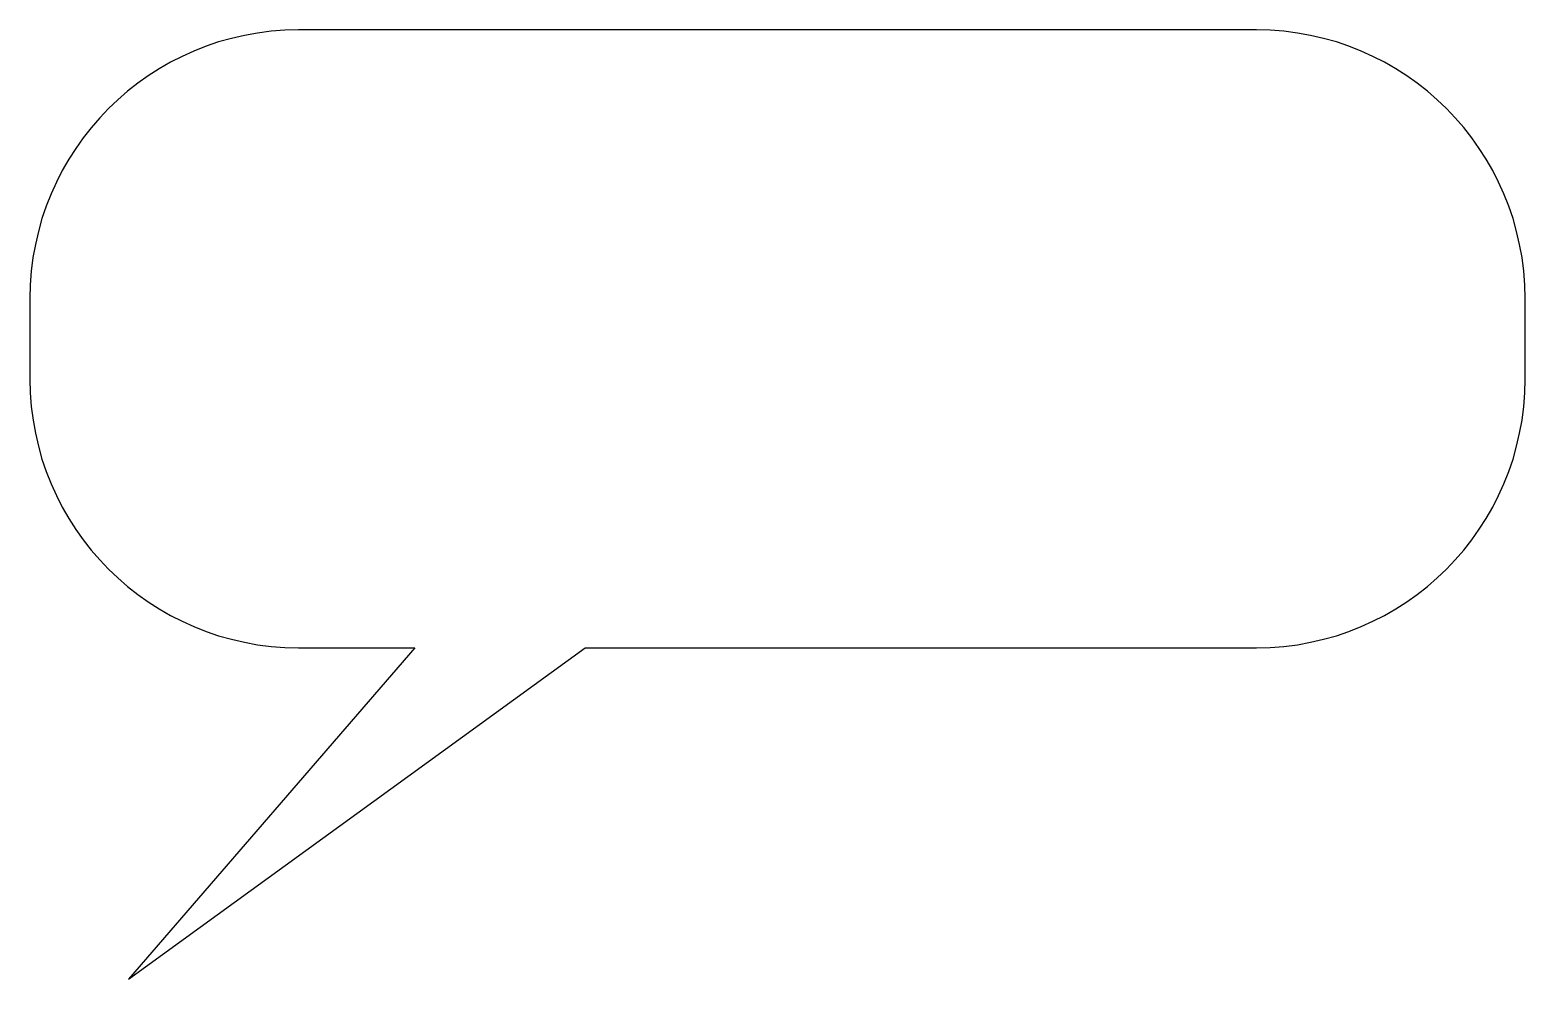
# Model space of a CAD drawing. Header units: centimetres. Extents: x -10.8 to 10.5, y -5.7 to 7.8.
import ezdxf

# ---------------------------------------------------------------- set-up
doc = ezdxf.new("R2010")
doc.units = ezdxf.units.CM
doc.header["$MEASUREMENT"] = 0
doc.layers.add('Camada 1', color=7, linetype='Continuous')

msp = doc.modelspace()

# ---------------------------------------------------------------- linework, layer by layer
at = {"layer": 'Camada 1'}
msp.add_open_spline([(-6.97254, 7.7724), (-6.97254, 7.7724), (6.66774, 7.7724), (6.66774, 7.7724), (6.66774, 7.7724), (8.77988, 7.7724), (10.49211, 6.06018), (10.49211, 3.94803), (10.49211, 3.94803), (10.49211, 3.94803), (10.49211, 2.80072), (10.49211, 2.80072), (10.49211, 2.80072), (10.49211, 0.68858), (8.77989, -1.02365), (6.66774, -1.02365), (6.66774, -1.02365), (6.66774, -1.02365), (-2.89322, -1.02365), (-2.89322, -1.02365), (-2.89322, -1.02365), (-2.89322, -1.02365), (-9.39464, -5.7404), (-9.39464, -5.7404), (-9.39464, -5.7404), (-9.39464, -5.7404), (-5.31529, -1.02367), (-5.31529, -1.02367), (-5.31529, -1.02367), (-5.31529, -1.02367), (-6.97254, -1.02367), (-6.97254, -1.02367), (-6.97254, -1.02367), (-9.08468, -1.02367), (-10.79691, 0.68855), (-10.79691, 2.8007), (-10.79691, 2.8007), (-10.79691, 2.8007), (-10.79691, 3.94801), (-10.79691, 3.94801), (-10.79691, 3.94801), (-10.79693, 6.06018), (-9.08468, 7.7724), (-6.97254, 7.7724)], degree=3, knots=[0, 0, 0, 0, 0.08333333, 0.08333333, 0.08333333, 0.08333333, 0.16666667, 0.16666667, 0.16666667, 0.16666667, 0.25, 0.25, 0.25, 0.25, 0.33333333, 0.33333333, 0.33333333, 0.33333333, 0.41666667, 0.41666667, 0.41666667, 0.41666667, 0.5, 0.5, 0.5, 0.5, 0.58333333, 0.58333333, 0.58333333, 0.58333333, 0.66666667, 0.66666667, 0.66666667, 0.66666667, 0.75, 0.75, 0.75, 0.75, 0.83333333, 0.83333333, 0.83333333, 0.83333333, 1, 1, 1, 1], dxfattribs=at)

doc.saveas('drawing.dxf')
